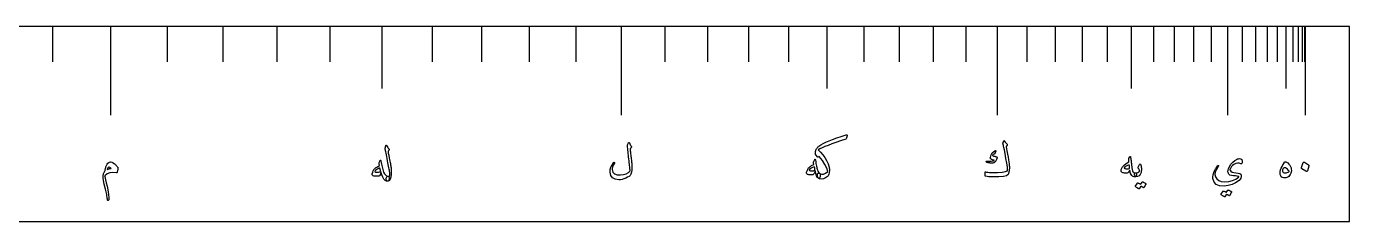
# Model space of a CAD drawing. Header units: millimetres. Extents: x -5 to 580, y -8 to 22.
# Drawn here: x 431 to 580, y 0 to 22 of the extents above; entities that cross this region are included whole.
import ezdxf

# ---------------------------------------------------------------- set-up
doc = ezdxf.new("R2010")
doc.units = ezdxf.units.MM
for name, color, linetype in [('CUT_OUTER', 1, 'Continuous'), ('ENGRAVE', 7, 'Continuous'), ('ENGRAVE_FINE', 8, 'Continuous'), ('TEXT', 5, 'Continuous')]:
    doc.layers.add(name, color=color, linetype=linetype)

msp = doc.modelspace()

# ---------------------------------------------------------------- linework, layer by layer
at = {"layer": 'CUT_OUTER'}
msp.add_lwpolyline([(-5, 0), (580, 0), (580, 22), (-5, 22)], close=True, dxfattribs=at)
at = {"layer": 'ENGRAVE'}
for points in [[(440.4756, 22), (440.4756, 12)], [(471.0124, 22), (471.0124, 15)], [(497.9646, 22), (497.9646, 12)], [(521.127, 22), (521.127, 15)], [(540.3233, 22), (540.3233, 12)], [(555.4074, 22), (555.4074, 15)], [(566.2645, 22), (566.2645, 12)], [(572.812, 22), (572.812, 15)], [(575, 22), (575, 12)]]:
    msp.add_lwpolyline(points, dxfattribs=at)
at = {"layer": 'ENGRAVE_FINE'}
for points in [[(433.958, 22), (433.958, 18)], [(446.8589, 22), (446.8589, 18)], [(453.1062, 22), (453.1062, 18)], [(459.2154, 22), (459.2154, 18)], [(465.1848, 22), (465.1848, 18)], [(476.6966, 22), (476.6966, 18)], [(482.2356, 22), (482.2356, 18)], [(487.6277, 22), (487.6277, 18)], [(492.8712, 22), (492.8712, 18)], [(502.9063, 22), (502.9063, 18)], [(507.6949, 22), (507.6949, 18)], [(512.3288, 22), (512.3288, 18)], [(516.8066, 22), (516.8066, 18)], [(525.2886, 22), (525.2886, 18)], [(529.2903, 22), (529.2903, 18)], [(533.1307, 22), (533.1307, 18)], [(536.8087, 22), (536.8087, 18)], [(543.6732, 22), (543.6732, 18)], [(546.8575, 22), (546.8575, 18)], [(549.8752, 22), (549.8752, 18)], [(552.7255, 22), (552.7255, 18)], [(557.92, 22), (557.92, 18)], [(560.2628, 22), (560.2628, 18)], [(562.4349, 22), (562.4349, 18)], [(564.4356, 22), (564.4356, 18)], [(567.9208, 22), (567.9208, 18)], [(569.4041, 22), (569.4041, 18)], [(570.714, 22), (570.714, 18)], [(571.8501, 22), (571.8501, 18)], [(573.5993, 22), (573.5993, 18)], [(574.212, 22), (574.212, 18)], [(574.6497, 22), (574.6497, 18)], [(574.9124, 22), (574.9124, 18)]]:
    msp.add_lwpolyline(points, dxfattribs=at)
at = {"layer": 'TEXT'}
for points in [[(523.3205, 9.7677), (523.3728, 9.7771), (523.4057, 9.7639), (523.4192, 9.7281), (523.4134, 9.6697), (523.3567, 9.4426), (523.3392, 9.3845), (523.3179, 9.3394), (523.2928, 9.3071), (523.2638, 9.2877), (522.6825, 9.0973), (522.1567, 8.9181), (521.6863, 8.7502), (521.2715, 8.5935), (520.9128, 8.4476), (520.6108, 8.3116), (520.3657, 8.1856), (520.1773, 8.0697), (520.4418, 7.8116), (520.6831, 7.5277), (520.9012, 7.2181), (521.096, 6.8826), (521.2741, 6.4916), (521.385, 6.129), (521.4289, 5.7948), (521.4057, 5.489), (521.3708, 5.3516), (521.3283, 5.2387), (521.2779, 5.1503), (521.2199, 5.0865), (520.9786, 4.9213), (520.745, 4.8232), (520.5192, 4.7923), (520.3012, 4.8284), (520.2076, 4.8768), (520.1386, 4.9548), (520.0941, 5.0626), (520.0741, 5.2), (520.075, 5.3097), (520.0934, 5.391), (520.1292, 5.4439), (520.1825, 5.4684), (520.2092, 5.4671), (520.2431, 5.4581), (520.2841, 5.4413), (520.3321, 5.4168), (520.5302, 5.349), (520.7476, 5.3626), (520.9844, 5.4574), (521.2405, 5.6335), (521.1276, 6.0235), (520.9283, 6.4348), (520.6425, 6.8674), (520.2702, 7.3213), (520.2596, 7.3287), (520.2483, 7.3303), (520.2363, 7.3261), (520.2238, 7.3161), (520.167, 7.2697), (520.1538, 7.2603), (520.1399, 7.2581), (520.1254, 7.2629), (520.1102, 7.2748), (519.8625, 7.5535), (519.8567, 7.5748), (519.8547, 7.6232), (519.8567, 7.6987), (519.8625, 7.8013), (519.8721, 7.9103), (519.8857, 8), (519.9031, 8.0703), (519.9244, 8.1213), (519.961, 8.1861), (519.9986, 8.2465), (520.0371, 8.3023), (520.0767, 8.3535), (520.1171, 8.4006), (520.1586, 8.4439), (520.201, 8.4832), (520.2444, 8.5187), (520.455, 8.6556), (520.7154, 8.7981), (521.0254, 8.946), (521.385, 9.0994), (521.7944, 9.2582), (522.2534, 9.4226), (522.7621, 9.5924), (523.3205, 9.7677)], [(541.1671, 9.0761), (541.1962, 9.0208), (541.2265, 8.9684), (541.2581, 8.9189), (541.291, 8.8723), (541.3255, 8.8285), (541.362, 8.7877), (541.4004, 8.7498), (541.4407, 8.7148), (541.4562, 8.6952), (541.4613, 8.6723), (541.4562, 8.6461), (541.4407, 8.6168), (541.3478, 8.4619), (541.3387, 8.4452), (541.3323, 8.431), (541.3284, 8.4194), (541.3271, 8.4103), (541.412, 7.9918), (541.4858, 7.6135), (541.5487, 7.2756), (541.6007, 6.9781), (541.6413, 6.7211), (541.6704, 6.5052), (541.6878, 6.3302), (541.6936, 6.1961), (541.6936, 5.9432), (541.6891, 5.8631), (541.6807, 5.7826), (541.6684, 5.7018), (541.6523, 5.6206), (541.632, 5.5392), (541.6071, 5.4574), (541.5778, 5.3753), (541.5439, 5.2929), (541.3884, 5.1706), (541.0458, 5.0877), (540.5162, 5.0442), (539.7994, 5.04), (539.5755, 5.0477), (539.3684, 5.0606), (539.1781, 5.0787), (539.0045, 5.1019), (538.9887, 5.1087), (538.9775, 5.1187), (538.9707, 5.1319), (538.9684, 5.1484), (538.9637, 5.2274), (538.96, 5.2994), (538.9573, 5.3642), (538.9555, 5.4219), (538.9547, 5.4732), (538.9549, 5.5187), (538.956, 5.5584), (538.9581, 5.5923), (538.9604, 5.6113), (538.9671, 5.6219), (538.9784, 5.6242), (538.9942, 5.6181), (539.1149, 5.5816), (539.2704, 5.5548), (539.4607, 5.5377), (539.6858, 5.5303), (540.3584, 5.5306), (540.8845, 5.5626), (541.2642, 5.6261), (541.4975, 5.7213), (541.4971, 5.8784), (541.4652, 6.1639), (541.4016, 6.5777), (541.3065, 7.12), (541.2068, 7.6629), (541.1297, 8.0735), (541.0752, 8.3519), (541.0433, 8.4981), (541.0333, 8.5381), (541.0239, 8.5755), (541.0152, 8.6103), (541.0071, 8.6426), (540.9997, 8.6719), (540.9929, 8.6981), (540.9868, 8.721), (540.9813, 8.7406), (540.9723, 8.7835), (540.971, 8.8245), (540.9775, 8.8635), (540.9916, 8.9006), (541.0897, 9.0968), (541.0978, 9.11), (541.1065, 9.1187), (541.1158, 9.1229), (541.1258, 9.1226), (541.1381, 9.1158), (541.1491, 9.1058), (541.1587, 9.0926), (541.1671, 9.0761)], [(471.4744, 8.5445), (471.4837, 8.5694), (471.4963, 8.5871), (471.5121, 8.5977), (471.5311, 8.6013), (471.5482, 8.5984), (471.5634, 8.5897), (471.5766, 8.5752), (471.5879, 8.5548), (471.6337, 8.45), (471.6886, 8.3574), (471.7524, 8.2771), (471.8253, 8.209), (471.8492, 8.179), (471.8589, 8.1458), (471.8544, 8.1094), (471.8357, 8.0697), (471.8226, 8.049), (471.8092, 8.0284), (471.7955, 8.0077), (471.7815, 7.9871), (471.7674, 7.9665), (471.7537, 7.9458), (471.7403, 7.9252), (471.7273, 7.9045), (471.7302, 7.8545), (471.7544, 7.7148), (471.7998, 7.4855), (471.8666, 7.1665), (471.9037, 6.9911), (471.9376, 6.8265), (471.9682, 6.6724), (471.9957, 6.529), (472.0195, 6.3966), (472.0395, 6.2755), (472.0557, 6.1656), (472.0679, 6.0671), (472.0773, 5.9742), (472.0847, 5.8813), (472.0902, 5.7884), (472.0937, 5.6955), (472.0953, 5.6023), (472.095, 5.5084), (472.0927, 5.4139), (472.0886, 5.3187), (472.0527, 4.9997), (471.9815, 4.7652), (471.8747, 4.6152), (471.7324, 4.5497), (471.6621, 4.5477), (471.606, 4.5677), (471.564, 4.6097), (471.5363, 4.6735), (471.5221, 4.7487), (471.5208, 4.8245), (471.5324, 4.901), (471.5569, 4.9781), (471.5898, 5.0494), (471.6266, 5.0981), (471.6673, 5.1242), (471.7118, 5.1277), (471.7461, 5.1253), (471.7769, 5.1232), (471.8042, 5.1215), (471.8279, 5.12), (471.8484, 5.1195), (471.866, 5.1206), (471.8807, 5.1234), (471.8924, 5.1277), (471.9157, 5.2045), (471.9234, 5.3213), (471.9157, 5.4781), (471.8924, 5.6748), (471.8747, 5.7918), (471.8524, 5.9258), (471.8257, 6.0769), (471.7944, 6.2452), (471.7589, 6.4308), (471.7195, 6.6342), (471.6763, 6.8553), (471.6292, 7.0942), (471.5827, 7.3277), (471.5415, 7.5329), (471.5053, 7.7097), (471.4744, 7.8581), (471.4489, 7.9781), (471.4292, 8.0697), (471.4153, 8.1329), (471.4073, 8.1677), (471.4005, 8.2132), (471.4008, 8.2619), (471.4082, 8.3139), (471.4227, 8.369), (471.4326, 8.3966), (471.4415, 8.4226), (471.4494, 8.4469), (471.4563, 8.4697), (471.4623, 8.4908), (471.4673, 8.5103), (471.4713, 8.5282), (471.4744, 8.5445)], [(498.7982, 8.88), (498.8072, 8.8958), (498.8188, 8.9071), (498.833, 8.9139), (498.8498, 8.9161), (498.8665, 8.9132), (498.8807, 8.9045), (498.8923, 8.89), (498.9014, 8.8697), (498.9494, 8.7513), (499.0007, 8.649), (499.0553, 8.5629), (499.113, 8.4929), (499.1301, 8.4677), (499.1349, 8.4387), (499.1275, 8.4058), (499.1078, 8.369), (499.0953, 8.3513), (499.0833, 8.3342), (499.072, 8.3177), (499.0614, 8.3019), (499.0514, 8.2871), (499.042, 8.2735), (499.0333, 8.2613), (499.0253, 8.2503), (499.0117, 8.2303), (499.002, 8.2065), (498.9962, 8.1787), (498.9943, 8.1471), (499.0004, 8.0579), (499.0085, 7.9606), (499.0185, 7.8553), (499.0304, 7.7419), (499.044, 7.6205), (499.0588, 7.491), (499.0749, 7.3534), (499.0923, 7.2077), (499.1119, 7.0624), (499.1291, 6.9258), (499.1441, 6.7979), (499.1569, 6.6787), (499.1677, 6.5679), (499.1769, 6.4652), (499.1844, 6.3705), (499.1904, 6.2839), (499.1972, 6.0274), (499.1762, 5.7845), (499.1275, 5.5552), (499.0511, 5.3394), (498.9765, 5.2126), (498.8614, 5.0955), (498.7056, 4.9881), (498.5091, 4.8903), (498.2962, 4.8094), (498.0962, 4.7523), (497.9091, 4.719), (497.7349, 4.7097), (497.2988, 4.7697), (496.9865, 4.9342), (496.7982, 5.2032), (496.7336, 5.5768), (496.7562, 5.8552), (496.8291, 6.1277), (496.9523, 6.3945), (497.1259, 6.6555), (497.1391, 6.6706), (497.153, 6.68), (497.1675, 6.6835), (497.1827, 6.6813), (497.1988, 6.6752), (497.2111, 6.6671), (497.2194, 6.6571), (497.224, 6.6452), (497.2272, 6.6274), (497.2265, 6.6103), (497.222, 6.5939), (497.2136, 6.5781), (497.0953, 6.3474), (497.0136, 6.151), (496.9688, 5.9887), (496.9607, 5.8606), (497.0469, 5.5848), (497.233, 5.3923), (497.5191, 5.2829), (497.9053, 5.2568), (498.2533, 5.2945), (498.5491, 5.3819), (498.7927, 5.519), (498.984, 5.7058), (498.9799, 5.796), (498.973, 5.9013), (498.9632, 6.0218), (498.9504, 6.1574), (498.9344, 6.3085), (498.9149, 6.4755), (498.8919, 6.6582), (498.8653, 6.8568), (498.8401, 7.0616), (498.8162, 7.2632), (498.7936, 7.4616), (498.7723, 7.6568), (498.7527, 7.8487), (498.7349, 8.0374), (498.7191, 8.2229), (498.7053, 8.4052), (498.6846, 8.5806), (498.6856, 8.6006), (498.6885, 8.6194), (498.6933, 8.6368), (498.7001, 8.6529)], [(540.1297, 8.0026), (540.1394, 8.0013), (540.1478, 7.9974), (540.1549, 7.991), (540.1607, 7.9819), (540.1626, 7.9739), (540.1633, 7.9652), (540.1626, 7.9558), (540.1607, 7.9458), (540.0523, 7.6723), (540.0391, 7.6445), (540.0252, 7.6232), (540.0107, 7.6084), (539.9955, 7.6), (539.9307, 7.5816), (539.8755, 7.5574), (539.83, 7.5274), (539.7942, 7.4916), (539.7871, 7.4729), (539.7968, 7.4529), (539.8233, 7.4316), (539.8665, 7.409), (539.8954, 7.399), (539.9252, 7.3897), (539.956, 7.381), (539.9878, 7.3729), (540.0208, 7.3655), (540.0555, 7.3587), (540.0918, 7.3526), (540.1297, 7.3471), (540.2607, 7.2926), (540.3026, 7.1806), (540.2555, 7.0113), (540.1194, 6.7845), (540.0633, 6.7171), (540.0084, 6.6645), (539.9549, 6.6268), (539.9026, 6.6039), (539.8452, 6.5919), (539.7658, 6.5871), (539.6645, 6.5894), (539.5413, 6.5987), (539.4784, 6.6048), (539.4187, 6.6129), (539.3623, 6.6229), (539.3091, 6.6348), (539.2591, 6.6477), (539.2123, 6.6606), (539.1687, 6.6735), (539.1284, 6.6865), (539.1036, 6.7003), (539.0858, 6.7161), (539.0752, 6.7339), (539.0716, 6.7535), (539.0749, 6.7739), (539.0845, 6.7884), (539.1007, 6.7971), (539.1233, 6.8), (539.1952, 6.8048), (539.2768, 6.809), (539.3681, 6.8126), (539.4691, 6.8155), (539.6575, 6.821), (539.8045, 6.8323), (539.9104, 6.8494), (539.9749, 6.8723), (539.9833, 6.8784), (539.9878, 6.8865), (539.9884, 6.8965), (539.9852, 6.9084), (539.9807, 6.9158), (539.9723, 6.9226), (539.96, 6.9287), (539.9439, 6.9342), (539.7942, 6.9703), (539.7316, 6.9884), (539.6781, 7.0116), (539.6336, 7.04), (539.5981, 7.0735), (539.5681, 7.1129), (539.5504, 7.1535), (539.5449, 7.1955), (539.5516, 7.2387), (539.6458, 7.5303), (539.7736, 7.7548), (539.9349, 7.9123), (540.1297, 8.0026)], [(439.8459, 5.6903), (439.8599, 5.7727), (439.8762, 5.8548), (439.8947, 5.9366), (439.9156, 6.0181), (439.9393, 6.0985), (439.9665, 6.1774), (439.9973, 6.2547), (440.0317, 6.3303), (440.1078, 6.4674), (440.1865, 6.5742), (440.2678, 6.6506), (440.3517, 6.6968), (440.4794, 6.719), (440.6201, 6.6929), (440.7736, 6.6184), (440.9401, 6.4955), (440.9859, 6.4561), (441.0304, 6.4155), (441.0736, 6.3735), (441.1156, 6.3303), (441.1565, 6.2858), (441.1968, 6.24), (441.2365, 6.1929), (441.2756, 6.1445), (441.2956, 6.1165), (441.3091, 6.089), (441.3162, 6.0623), (441.3168, 6.0361), (441.2994, 5.9308), (441.2833, 5.8368), (441.2685, 5.754), (441.2549, 5.6826), (441.243, 5.6234), (441.233, 5.5774), (441.2249, 5.5447), (441.2188, 5.5252), (441.2036, 5.5013), (441.1839, 5.4865), (441.1597, 5.4806), (441.131, 5.4839), (440.7314, 5.54), (440.3839, 5.5071), (440.0888, 5.3852), (439.8459, 5.1742), (439.8288, 5.1484), (439.8188, 5.1226), (439.8159, 5.0968), (439.8201, 5.071), (439.911, 4.7232), (439.9981, 4.3613), (440.0814, 3.9852), (440.1607, 3.5948), (440.2504, 3.0697), (440.2872, 2.6916), (440.271, 2.4606), (440.202, 2.3768), (440.1739, 2.3832), (440.1517, 2.4077), (440.1352, 2.4503), (440.1246, 2.511), (440.112, 2.6374), (440.0949, 2.769), (440.0733, 2.9058), (440.0472, 3.0477), (440.0172, 3.1945), (439.9839, 3.3458), (439.9475, 3.5016), (439.9078, 3.6619), (439.7752, 4.1997), (439.6872, 4.6258), (439.6436, 4.9403), (439.6446, 5.1432), (439.6593, 5.2376), (439.6775, 5.3245), (439.6993, 5.404), (439.7246, 5.4761), (439.7525, 5.5408), (439.782, 5.5981), (439.8131, 5.6479), (439.8459, 5.6903)], [(440.1143, 5.8813), (440.162, 5.9011), (440.2123, 5.9194), (440.2652, 5.936), (440.3207, 5.951), (440.3785, 5.9644), (440.4381, 5.9761), (440.4997, 5.9863), (440.5633, 5.9948), (440.4739, 6.0629), (440.3968, 6.1071), (440.332, 6.1274), (440.2794, 6.1239), (440.2168, 6.0932), (440.1685, 6.0426), (440.1343, 5.9719), (440.1143, 5.8813)], [(471.2318, 5.5871), (471.3202, 5.3997), (471.4305, 5.2606), (471.5627, 5.17), (471.7169, 5.1277), (471.7592, 5.1142), (471.7931, 5.0839), (471.8186, 5.0368), (471.8357, 4.9729), (471.8402, 4.939), (471.8434, 4.9045), (471.8453, 4.8694), (471.846, 4.8335), (471.8447, 4.7974), (471.8408, 4.7613), (471.8344, 4.7252), (471.8253, 4.689), (471.806, 4.6297), (471.784, 4.5858), (471.7595, 4.5574), (471.7324, 4.5445), (471.6463, 4.5445), (471.5634, 4.56), (471.4837, 4.591), (471.4073, 4.6374), (471.2595, 4.7887), (471.1311, 5), (471.0221, 5.2713), (470.9324, 5.6026), (470.8821, 5.4065), (470.824, 5.2619), (470.7582, 5.169), (470.6847, 5.1277), (470.6448, 5.1206), (470.6027, 5.1148), (470.5584, 5.1103), (470.5118, 5.1071), (470.4626, 5.1052), (470.4105, 5.1045), (470.3555, 5.1052), (470.2976, 5.1071), (470.1911, 5.1142), (470.1092, 5.1252), (470.0518, 5.14), (470.0189, 5.1587), (469.965, 5.2135), (469.9324, 5.2697), (469.9211, 5.3271), (469.9311, 5.3858), (469.9966, 5.569), (470.0537, 5.711), (470.1024, 5.8116), (470.1427, 5.871), (470.1976, 5.9297), (470.2589, 5.9871), (470.3266, 6.0432), (470.4008, 6.0981), (470.4815, 6.1516), (470.5686, 6.2039), (470.6621, 6.2548), (470.7621, 6.3045), (470.7311, 6.511), (470.7287, 6.5358), (470.7266, 6.5587), (470.7248, 6.5797), (470.7234, 6.5987), (470.7229, 6.6158), (470.724, 6.631), (470.7268, 6.6442), (470.7311, 6.6555), (470.8344, 6.8981), (470.8553, 6.9303), (470.8769, 6.929), (470.8992, 6.8942), (470.9221, 6.8258), (470.9519, 6.6484), (470.9847, 6.4774), (471.0203, 6.3129), (471.0589, 6.1548), (471.0997, 6.0032), (471.1421, 5.8581), (471.1861, 5.7194), (471.2318, 5.5871)], [(470.8137, 6.0361), (470.7769, 6.0252), (470.7389, 6.0129), (470.6995, 5.9994), (470.6589, 5.9845), (470.6173, 5.9674), (470.575, 5.9471), (470.5321, 5.9235), (470.4886, 5.8968), (470.446, 5.87), (470.406, 5.8413), (470.3686, 5.8106), (470.3337, 5.7781), (470.3018, 5.7435), (470.2731, 5.7071), (470.2476, 5.6687), (470.2253, 5.6284), (470.3431, 5.5752), (470.4795, 5.5548), (470.6347, 5.5674), (470.8086, 5.6129), (470.8357, 5.6319), (470.855, 5.6632), (470.8666, 5.7068), (470.8705, 5.7626)], [(520.3321, 5.4168), (520.3783, 5.3655), (520.4031, 5.2942), (520.4067, 5.2029), (520.3889, 5.0916), (520.3515, 4.9668), (520.3115, 4.8865), (520.2689, 4.8506), (520.2238, 4.8594), (520.0963, 4.9823), (519.9876, 5.1703), (519.8976, 5.4235), (519.8263, 5.7419), (519.7699, 5.5548), (519.7089, 5.4168), (519.6434, 5.3277), (519.5734, 5.2877), (519.5358, 5.281), (519.4954, 5.2761), (519.452, 5.2732), (519.4057, 5.2723), (519.3568, 5.2726), (519.3057, 5.2735), (519.2523, 5.2752), (519.1967, 5.2774), (519.0986, 5.2868), (519.0212, 5.2994), (518.9644, 5.3152), (518.9283, 5.3342), (518.8786, 5.3906), (518.8483, 5.4465), (518.8373, 5.5016), (518.8457, 5.5561), (518.9186, 5.7374), (518.9825, 5.8787), (519.0373, 5.98), (519.0831, 6.0413), (519.1442, 6.0994), (519.2089, 6.1548), (519.2771, 6.2077), (519.3489, 6.2581), (519.4249, 6.3061), (519.5057, 6.3523), (519.5913, 6.3965), (519.6818, 6.4387), (519.656, 6.64), (519.6508, 6.6816), (519.6508, 6.7187), (519.656, 6.7513), (519.6663, 6.7794), (519.7747, 7.0116), (519.7973, 7.0403), (519.8186, 7.0387), (519.8386, 7.0068), (519.8573, 6.9445), (519.8876, 6.7463), (519.9167, 6.5645), (519.9444, 6.3992), (519.9708, 6.2503), (519.9967, 6.1182), (520.0225, 6.0032), (520.0483, 5.9053), (520.0741, 5.8245), (520.1289, 5.6906), (520.1902, 5.5781), (520.2579, 5.4868), (520.3321, 5.4168)], [(519.7386, 6.1755), (519.5292, 6.1013), (519.3605, 6.0129), (519.2325, 5.9103), (519.145, 5.7935), (519.1841, 5.7677), (519.2341, 5.7471), (519.295, 5.7316), (519.367, 5.7213), (519.4084, 5.7195), (519.4502, 5.7194), (519.4923, 5.7208), (519.5347, 5.7239), (519.5775, 5.7292), (519.6205, 5.7374), (519.6639, 5.7485), (519.7076, 5.7626), (519.7579, 5.7955), (519.785, 5.8529), (519.7889, 5.9348), (519.7696, 6.0413), (519.756, 6.0903), (519.7463, 6.129), (519.7405, 6.1574), (519.7386, 6.1755)], [(555.2603, 7.3058), (555.2906, 7.3381), (555.3144, 7.3419), (555.3319, 7.3174), (555.3428, 7.2645), (555.3464, 7.2326), (555.3519, 7.1884), (555.3593, 7.1319), (555.3686, 7.0632), (555.3796, 6.9816), (555.3919, 6.8865), (555.4054, 6.7777), (555.4203, 6.6555), (555.4349, 6.5353), (555.448, 6.4277), (555.4594, 6.3327), (555.4693, 6.2503), (555.4775, 6.1808), (555.4841, 6.1245), (555.4891, 6.0815), (555.4925, 6.0516), (555.519, 5.8635), (555.557, 5.7174), (555.6067, 5.6132), (555.668, 5.551), (555.7112, 5.5268), (555.7635, 5.511), (555.8248, 5.5035), (555.8951, 5.5045), (555.9367, 5.4977), (555.9686, 5.4774), (555.9909, 5.4435), (556.0035, 5.3961), (556.008, 5.339), (556.0061, 5.2813), (555.9977, 5.2229), (555.9828, 5.1639), (555.9638, 5.1135), (555.9428, 5.0761), (555.9199, 5.0516), (555.8951, 5.04), (555.7599, 5.0413), (555.6435, 5.0658), (555.5457, 5.1135), (555.4667, 5.1845), (555.4003, 5.2887), (555.3454, 5.4258), (555.3022, 5.5958), (555.2706, 5.7987), (555.1977, 5.6752), (555.1235, 5.5781), (555.048, 5.5074), (554.9712, 5.4632), (554.909, 5.4474), (554.8357, 5.4413), (554.7515, 5.4448), (554.6564, 5.4581), (554.5561, 5.4806), (554.4719, 5.5071), (554.4038, 5.5374), (554.3519, 5.5716), (554.3099, 5.6139), (554.2822, 5.6581), (554.2686, 5.7042), (554.2693, 5.7523), (554.2812, 5.8123), (554.3015, 5.8787), (554.3303, 5.9516), (554.3674, 6.031), (554.4086, 6.1106), (554.4448, 6.1742), (554.4757, 6.2216), (554.5015, 6.2529), (554.6448, 6.3806), (554.8009, 6.5006), (554.9699, 6.6129), (555.1519, 6.7174), (555.1451, 6.8165), (555.1403, 6.9019), (555.1374, 6.9739), (555.1364, 7.0323), (555.1393, 7.0813), (555.148, 7.1252), (555.1625, 7.1639), (555.1828, 7.1974)], [(555.188, 6.4026), (555.0009, 6.3384), (554.8422, 6.2594), (554.7119, 6.1655), (554.6099, 6.0568), (554.6032, 6.0419), (554.6035, 6.0284), (554.6109, 6.0161), (554.6254, 6.0052), (554.6793, 5.9821), (554.7377, 5.9645), (554.8006, 5.9524), (554.868, 5.9458), (554.9399, 5.9447), (555.0164, 5.949), (555.0974, 5.9589), (555.1828, 5.9742), (555.1961, 5.9784), (555.2099, 5.9858), (555.2244, 5.9965), (555.2396, 6.0103), (555.2365, 6.0526), (555.2325, 6.0968), (555.2275, 6.1429), (555.2215, 6.191), (555.2146, 6.241), (555.2067, 6.2929), (555.1978, 6.3468), (555.188, 6.4026)], [(556.2048, 6.129), (556.3493, 6.449), (556.3706, 6.4842), (556.3932, 6.4968), (556.417, 6.4868), (556.4422, 6.4542), (556.4886, 6.3566), (556.5248, 6.2548), (556.5506, 6.1489), (556.5661, 6.0387), (556.5709, 5.9237), (556.5648, 5.8032), (556.5477, 5.6773), (556.5196, 5.5458), (556.4341, 5.3245), (556.3015, 5.1665), (556.1219, 5.0716), (555.8951, 5.04), (555.869, 5.0565), (555.8422, 5.1058), (555.8148, 5.1881), (555.7867, 5.3032), (555.7786, 5.3648), (555.7803, 5.4155), (555.7915, 5.4552), (555.8125, 5.4839), (555.8293, 5.4948), (555.8486, 5.5019), (555.8706, 5.5052), (555.8951, 5.5045), (556.038, 5.509), (556.1622, 5.5381), (556.2677, 5.5916), (556.3544, 5.6697), (556.3583, 5.6758), (556.3596, 5.6839), (556.3583, 5.6939), (556.3544, 5.7058), (556.3341, 5.7787), (556.3041, 5.8529), (556.2644, 5.9284), (556.2151, 6.0052), (556.199, 6.0342), (556.1919, 6.0645), (556.1938, 6.0961), (556.2048, 6.129)], [(567.7561, 6.5265), (567.589, 6.5823), (567.4025, 6.5845), (567.1967, 6.5332), (566.9716, 6.4284), (566.8287, 6.3284), (566.7096, 6.209), (566.6145, 6.0703), (566.5432, 5.9123), (566.5361, 5.8806), (566.5354, 5.8477), (566.5412, 5.8135), (566.5535, 5.7781), (566.6354, 5.6677), (566.7728, 5.5845), (566.9657, 5.5284), (567.2141, 5.4994), (567.4593, 5.4732), (567.6374, 5.4258), (567.7483, 5.3571), (567.7922, 5.2671), (567.797, 5.0787), (567.7599, 4.911), (567.6809, 4.7639), (567.5599, 4.6374), (567.1757, 4.3752), (566.7664, 4.1819), (566.3319, 4.0577), (565.8722, 4.0026), (565.3703, 4.0374), (564.9948, 4.1884), (564.7457, 4.4555), (564.6232, 4.8387), (564.6161, 5.049), (564.6464, 5.2774), (564.7141, 5.5239), (564.8193, 5.7884), (564.8559, 5.8619), (564.8935, 5.9329), (564.932, 6.0013), (564.9716, 6.0671), (565.0124, 6.1306), (565.0548, 6.1923), (565.0988, 6.2519), (565.1445, 6.3097), (565.169, 6.3335), (565.1909, 6.3432), (565.2103, 6.3387), (565.227, 6.32), (565.2364, 6.2968), (565.2387, 6.2735), (565.2338, 6.2503), (565.2219, 6.2271), (565.0096, 5.8852), (564.8838, 5.5768), (564.8445, 5.3019), (564.8916, 5.0606), (565.0432, 4.8065), (565.2657, 4.6271), (565.5593, 4.5226), (565.9238, 4.4929), (566.3909, 4.53), (566.8116, 4.6258), (567.1857, 4.7803), (567.5135, 4.9935), (567.5332, 5.0116), (567.5406, 5.0297), (567.5357, 5.0477), (567.5187, 5.0658), (567.4493, 5.0994), (567.329, 5.1277), (567.1577, 5.151), (566.9354, 5.169), (566.7093, 5.1968), (566.5367, 5.249), (566.4177, 5.3258), (566.3522, 5.4271), (566.3219, 5.5461), (566.3135, 5.671), (566.327, 5.8016), (566.3625, 5.9381), (566.4777, 6.2061), (566.6374, 6.4529), (566.8416, 6.6784), (567.0903, 6.8826), (567.1564, 6.931), (567.2206, 6.9729), (567.2828, 7.0084), (567.3432, 7.0374), (567.4012, 7.0603), (567.4567, 7.0774), (567.5096, 7.0887), (567.5599, 7.0942), (567.7567, 7.0758), (567.8774, 6.9897), (567.9219, 6.8358), (567.8903, 6.6142), (567.8664, 6.5545), (567.8361, 6.52), (567.7993, 6.5106), (567.7561, 6.5265)], [(572.6752, 6.7226), (572.7194, 6.7429), (572.7694, 6.7471), (572.8252, 6.7352), (572.8868, 6.7071), (573.04, 6.6045), (573.1694, 6.4877), (573.2749, 6.3568), (573.3565, 6.2116), (573.4129, 6.0603), (573.4429, 5.9058), (573.4465, 5.7481), (573.4236, 5.5871), (573.382, 5.4403), (573.3242, 5.3097), (573.2503, 5.1952), (573.1603, 5.0968), (573.0587, 5.0177), (572.95, 4.9613), (572.8342, 4.9274), (572.7113, 4.9161), (572.5507, 4.9277), (572.4197, 4.9729), (572.3184, 5.0516), (572.2468, 5.1639), (572.2039, 5.3003), (572.1887, 5.4568), (572.2013, 5.6332), (572.2416, 5.8297), (572.3071, 6.0335), (572.3952, 6.2271), (572.5058, 6.4103), (572.639, 6.5832), (572.6436, 6.5913), (572.6468, 6.6052), (572.6487, 6.6248), (572.6494, 6.6503), (572.651, 6.6781), (572.6558, 6.6994), (572.6639, 6.7142), (572.6752, 6.7226)], [(573.1655, 5.6129), (573.1871, 5.64), (573.19, 5.6748), (573.1742, 5.7174), (573.1397, 5.7677), (573.02, 5.8981), (572.9036, 5.9897), (572.7903, 6.0426), (572.6803, 6.0568), (572.6281, 6.0474), (572.5797, 6.0194), (572.5352, 5.9726), (572.4945, 5.9071), (572.462, 5.8365), (572.4416, 5.7742), (572.4336, 5.7203), (572.4378, 5.6748), (572.4739, 5.5913), (572.5358, 5.5316), (572.6236, 5.4958), (572.7371, 5.4839), (572.8626, 5.4919), (572.9758, 5.5161), (573.0768, 5.5565), (573.1655, 5.6129)], [(574.7858, 6.6503), (574.7945, 6.6713), (574.8052, 6.6877), (574.8177, 6.6997), (574.8323, 6.7071), (574.8545, 6.7132), (574.88, 6.711), (574.9087, 6.7003), (574.9406, 6.6813), (575.369, 6.4077), (575.4052, 6.3735), (575.4258, 6.3329), (575.431, 6.2858), (575.4206, 6.2323), (575.2555, 5.7213), (575.229, 5.6719), (575.191, 5.6477), (575.1413, 5.6487), (575.08, 5.6748), (574.6103, 5.9484), (574.5858, 5.9716), (574.5742, 6.0052), (574.5755, 6.049), (574.5897, 6.1032)], [(556.6641, 4.4568), (556.6706, 4.4632), (556.6796, 4.4671), (556.6912, 4.4684), (556.7054, 4.4671), (556.7562, 4.4481), (556.8054, 4.4271), (556.853, 4.4042), (556.899, 4.3794), (556.9436, 4.3523), (556.9874, 4.3226), (557.0301, 4.2903), (557.0719, 4.2555), (557.0799, 4.2448), (557.0835, 4.2335), (557.0825, 4.2216), (557.077, 4.209), (556.8293, 3.8168), (556.8225, 3.8116), (556.8125, 3.8116), (556.7993, 3.8168), (556.7828, 3.8271), (556.7715, 3.8366), (556.7532, 3.8497), (556.7277, 3.8663), (556.6951, 3.8865), (556.6551, 3.9105), (556.6074, 3.9387), (556.5519, 3.9711), (556.4886, 4.0077), (556.2925, 3.7032), (556.2835, 3.6939), (556.2719, 3.6916), (556.2577, 3.6965), (556.2409, 3.7084), (556.2264, 3.7187), (556.2035, 3.7342), (556.1722, 3.7548), (556.1325, 3.7806), (556.0838, 3.8116), (556.0254, 3.8477), (555.9574, 3.889), (555.8796, 3.9355), (555.8715, 3.9432), (555.868, 3.951), (555.869, 3.9587), (555.8744, 3.9665), (556.1274, 4.3432), (556.1338, 4.3497), (556.1428, 4.3535), (556.1544, 4.3548), (556.1686, 4.3535), (556.2119, 4.3395), (556.2538, 4.3232), (556.2944, 4.3047), (556.3338, 4.2839), (556.3719, 4.2611), (556.4086, 4.2368), (556.4441, 4.2108), (556.4783, 4.1832)], [(566.3109, 3.5484), (566.3174, 3.5548), (566.3264, 3.5587), (566.338, 3.56), (566.3522, 3.5587), (566.403, 3.5397), (566.4522, 3.5187), (566.4998, 3.4958), (566.5457, 3.471), (566.5904, 3.4439), (566.6341, 3.4142), (566.6769, 3.3819), (566.7187, 3.3471), (566.7267, 3.3365), (566.7303, 3.3252), (566.7293, 3.3132), (566.7238, 3.3006), (566.4761, 2.9084), (566.4693, 2.9032), (566.4593, 2.9032), (566.4461, 2.9084), (566.4296, 2.9187), (566.4183, 2.9282), (566.3999, 2.9413), (566.3745, 2.9579), (566.3419, 2.9781), (566.3019, 3.0021), (566.2541, 3.0303), (566.1987, 3.0627), (566.1354, 3.0994), (565.9393, 2.7948), (565.9303, 2.7855), (565.9187, 2.7832), (565.9045, 2.7881), (565.8877, 2.8), (565.8732, 2.8103), (565.8503, 2.8258), (565.819, 2.8465), (565.7793, 2.8723), (565.7306, 2.9032), (565.6722, 2.9394), (565.6041, 2.9806), (565.5264, 3.0271), (565.5183, 3.0348), (565.5148, 3.0426), (565.5157, 3.0503), (565.5212, 3.0581), (565.7741, 3.4348), (565.7806, 3.4413), (565.7896, 3.4452), (565.8012, 3.4465), (565.8154, 3.4452), (565.8587, 3.4311), (565.9006, 3.4148), (565.9412, 3.3963), (565.9806, 3.3755), (566.0187, 3.3527), (566.0554, 3.3284), (566.0909, 3.3024), (566.1251, 3.2748)]]:
    msp.add_lwpolyline(points, close=True, dxfattribs=at)

doc.saveas('drawing.dxf')
